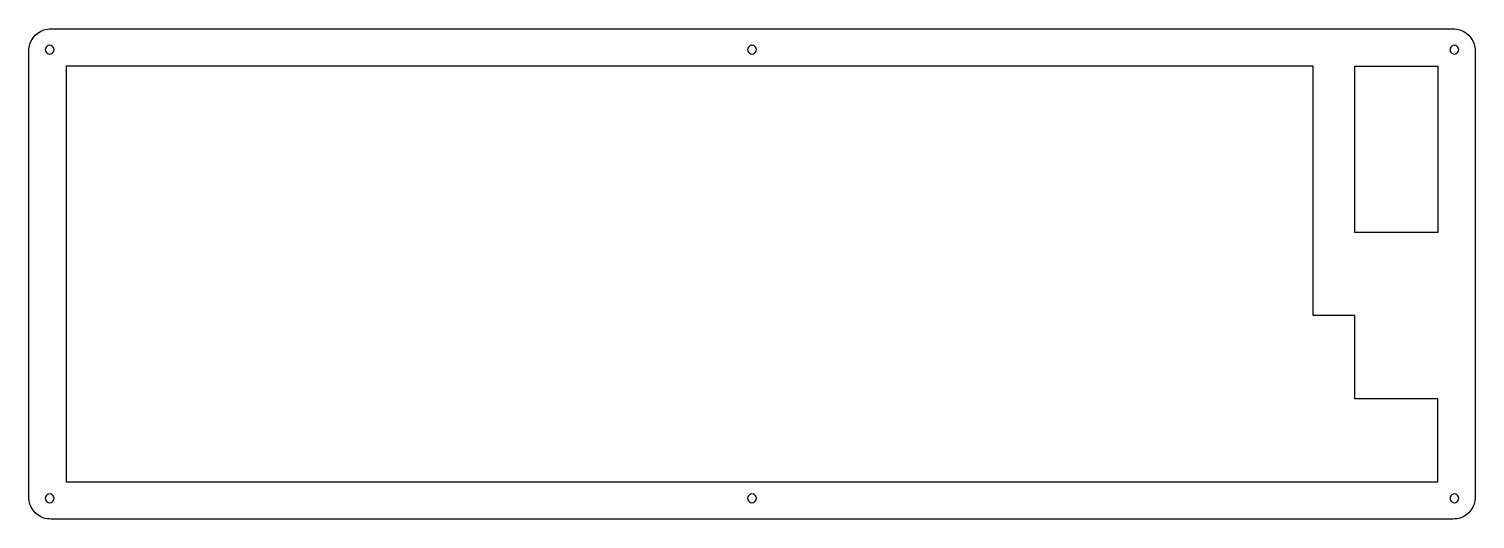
# Model space of a CAD drawing. Header units: inches. Extents: x 0 to 331, y 0 to 112.
import ezdxf

# ---------------------------------------------------------------- set-up
doc = ezdxf.new("R2010")
doc.units = ezdxf.units.IN
doc.header["$MEASUREMENT"] = 0
doc.layers.get('0').update_dxf_attribs({"lineweight": 25, "true_color": 0xffffff})

msp = doc.modelspace()

# ---------------------------------------------------------------- linework, layer by layer
at = {"color": 0}
for p, q in [((0.38, 109.16), (0.54, 109.52)), ((0.54, 109.52), (0.73, 109.86)), ((0.73, 109.86), (0.95, 110.19)), ((0.95, 110.19), (1.2, 110.5)), ((1.2, 110.5), (1.46, 110.79)), ((1.46, 110.79), (1.75, 111.05)), ((1.75, 111.05), (2.06, 111.3)), ((2.06, 111.3), (2.39, 111.51)), ((2.39, 111.51), (2.73, 111.71)), ((2.73, 111.71), (3.09, 111.87)), ((3.09, 111.87), (3.45, 112.01)), ((3.45, 112.01), (3.83, 112.11)), ((3.83, 112.11), (4.22, 112.19)), ((4.22, 112.19), (4.61, 112.24)), ((4.61, 112.24), (5, 112.25)), ((5, 112.25), (326.33, 112.25)), ((326.33, 112.25), (326.72, 112.24)), ((326.72, 112.24), (327.11, 112.19)), ((327.11, 112.19), (327.49, 112.11)), ((327.49, 112.11), (327.87, 112.01)), ((327.87, 112.01), (328.24, 111.87)), ((328.24, 111.87), (328.6, 111.71)), ((328.6, 111.71), (328.94, 111.51)), ((328.94, 111.51), (329.26, 111.3)), ((329.26, 111.3), (329.57, 111.05)), ((329.57, 111.05), (329.86, 110.79)), ((329.86, 110.79), (330.13, 110.5)), ((330.13, 110.5), (330.37, 110.19)), ((330.37, 110.19), (330.59, 109.86)), ((330.59, 109.86), (330.78, 109.52)), ((330.78, 109.52), (330.95, 109.16)), ((0, 107.25), (0.01, 107.64)), ((0, 5), (0, 107.25)), ((0.01, 107.64), (0.06, 108.03)), ((0.06, 108.03), (0.14, 108.42)), ((0.14, 108.42), (0.24, 108.8)), ((0.24, 108.8), (0.38, 109.16)), ((3.8, 107.81), (3.75, 107.5)), ((3.75, 107.5), (3.8, 107.19)), ((3.94, 108.09), (3.8, 107.81)), ((3.8, 107.19), (3.94, 106.91)), ((4.16, 108.31), (3.94, 108.09)), ((3.94, 106.91), (4.16, 106.69)), ((4.44, 108.45), (4.16, 108.31)), ((4.16, 106.69), (4.44, 106.55)), ((4.75, 108.5), (4.44, 108.45)), ((4.44, 106.55), (4.75, 106.5)), ((5.06, 108.45), (4.75, 108.5)), ((4.75, 106.5), (5.06, 106.55)), ((5.34, 108.31), (5.06, 108.45)), ((5.06, 106.55), (5.34, 106.69)), ((5.56, 108.09), (5.34, 108.31)), ((5.34, 106.69), (5.56, 106.91)), ((5.7, 107.81), (5.56, 108.09)), ((5.56, 106.91), (5.7, 107.19)), ((5.75, 107.5), (5.7, 107.81)), ((5.7, 107.19), (5.75, 107.5)), ((164.71, 107.81), (164.66, 107.5)), ((164.66, 107.5), (164.71, 107.19)), ((164.85, 108.09), (164.71, 107.81)), ((164.71, 107.19), (164.85, 106.91)), ((165.08, 108.31), (164.85, 108.09)), ((164.85, 106.91), (165.08, 106.69)), ((165.35, 108.45), (165.08, 108.31)), ((165.08, 106.69), (165.35, 106.55)), ((165.66, 108.5), (165.35, 108.45)), ((165.35, 106.55), (165.66, 106.5)), ((165.97, 108.45), (165.66, 108.5)), ((165.66, 106.5), (165.97, 106.55)), ((166.25, 108.31), (165.97, 108.45)), ((165.97, 106.55), (166.25, 106.69)), ((166.47, 108.09), (166.25, 108.31)), ((166.25, 106.69), (166.47, 106.91)), ((166.61, 107.81), (166.47, 108.09)), ((166.47, 106.91), (166.61, 107.19)), ((166.66, 107.5), (166.61, 107.81)), ((166.61, 107.19), (166.66, 107.5)), ((325.62, 107.81), (325.58, 107.5)), ((325.58, 107.5), (325.62, 107.19)), ((325.77, 108.09), (325.62, 107.81)), ((325.62, 107.19), (325.77, 106.91)), ((325.99, 108.31), (325.77, 108.09)), ((325.77, 106.91), (325.99, 106.69)), ((326.27, 108.45), (325.99, 108.31)), ((325.99, 106.69), (326.27, 106.55)), ((326.58, 108.5), (326.27, 108.45)), ((326.27, 106.55), (326.58, 106.5)), ((326.88, 108.45), (326.58, 108.5)), ((326.58, 106.5), (326.88, 106.55)), ((327.16, 108.31), (326.88, 108.45)), ((326.88, 106.55), (327.16, 106.69)), ((327.39, 108.09), (327.16, 108.31)), ((327.16, 106.69), (327.39, 106.91)), ((327.53, 107.81), (327.39, 108.09)), ((327.39, 106.91), (327.53, 107.19)), ((327.58, 107.5), (327.53, 107.81)), ((327.53, 107.19), (327.58, 107.5)), ((330.95, 109.16), (331.08, 108.8)), ((331.08, 108.8), (331.19, 108.42)), ((331.19, 108.42), (331.26, 108.03)), ((331.26, 108.03), (331.31, 107.64)), ((331.31, 107.64), (331.33, 107.25)), ((331.33, 107.25), (331.33, 5)), ((8.5, 103.75), (8.5, 84.7)), ((294.25, 103.75), (8.5, 103.75)), ((294.25, 46.6), (294.25, 103.75)), ((303.77, 103.75), (322.83, 103.75)), ((303.77, 65.65), (303.77, 103.75)), ((322.83, 103.75), (322.83, 65.65)), ((8.5, 84.7), (8.5, 84.7)), ((8.5, 84.7), (8.5, 65.65)), ((8.5, 65.65), (8.5, 65.65)), ((8.5, 65.65), (8.5, 46.6)), ((322.83, 65.65), (303.77, 65.65)), ((8.5, 46.6), (8.5, 46.6)), ((8.5, 46.6), (8.5, 8.5)), ((303.78, 46.6), (294.25, 46.6)), ((303.78, 27.55), (303.78, 46.6)), ((322.83, 27.55), (303.78, 27.55)), ((322.83, 8.5), (322.83, 27.55)), ((8.5, 8.5), (322.83, 8.5)), ((0.01, 4.61), (0, 5)), ((0.06, 4.22), (0.01, 4.61)), ((0.14, 3.83), (0.06, 4.22)), ((0.24, 3.45), (0.14, 3.83)), ((0.38, 3.09), (0.24, 3.45)), ((3.8, 5.06), (3.75, 4.75)), ((3.75, 4.75), (3.8, 4.44)), ((3.94, 5.34), (3.8, 5.06)), ((3.8, 4.44), (3.94, 4.16)), ((4.16, 5.56), (3.94, 5.34)), ((3.94, 4.16), (4.16, 3.94)), ((4.44, 5.7), (4.16, 5.56)), ((4.16, 3.94), (4.44, 3.8)), ((4.75, 5.75), (4.44, 5.7)), ((4.44, 3.8), (4.75, 3.75)), ((5.06, 5.7), (4.75, 5.75)), ((4.75, 3.75), (5.06, 3.8)), ((5.34, 5.56), (5.06, 5.7)), ((5.06, 3.8), (5.34, 3.94)), ((5.56, 5.34), (5.34, 5.56)), ((5.34, 3.94), (5.56, 4.16)), ((5.7, 5.06), (5.56, 5.34)), ((5.56, 4.16), (5.7, 4.44)), ((5.75, 4.75), (5.7, 5.06)), ((5.7, 4.44), (5.75, 4.75)), ((164.71, 5.06), (164.66, 4.75)), ((164.66, 4.75), (164.71, 4.44)), ((164.85, 5.34), (164.71, 5.06)), ((164.71, 4.44), (164.85, 4.16)), ((165.08, 5.56), (164.85, 5.34)), ((164.85, 4.16), (165.08, 3.94)), ((165.35, 5.7), (165.08, 5.56)), ((165.08, 3.94), (165.35, 3.8)), ((165.66, 5.75), (165.35, 5.7)), ((165.35, 3.8), (165.66, 3.75)), ((165.97, 5.7), (165.66, 5.75)), ((165.66, 3.75), (165.97, 3.8)), ((166.25, 5.56), (165.97, 5.7)), ((165.97, 3.8), (166.25, 3.94)), ((166.47, 5.34), (166.25, 5.56)), ((166.25, 3.94), (166.47, 4.16)), ((166.61, 5.06), (166.47, 5.34)), ((166.47, 4.16), (166.61, 4.44)), ((166.66, 4.75), (166.61, 5.06)), ((166.61, 4.44), (166.66, 4.75)), ((325.62, 5.06), (325.58, 4.75)), ((325.58, 4.75), (325.62, 4.44)), ((325.77, 5.34), (325.62, 5.06)), ((325.62, 4.44), (325.77, 4.16)), ((325.99, 5.56), (325.77, 5.34)), ((325.77, 4.16), (325.99, 3.94)), ((326.27, 5.7), (325.99, 5.56)), ((325.99, 3.94), (326.27, 3.8)), ((326.58, 5.75), (326.27, 5.7)), ((326.27, 3.8), (326.58, 3.75)), ((326.88, 5.7), (326.58, 5.75)), ((326.58, 3.75), (326.88, 3.8)), ((327.16, 5.56), (326.88, 5.7)), ((326.88, 3.8), (327.16, 3.94)), ((327.39, 5.34), (327.16, 5.56)), ((327.16, 3.94), (327.39, 4.16)), ((327.53, 5.06), (327.39, 5.34)), ((327.39, 4.16), (327.53, 4.44)), ((327.58, 4.75), (327.53, 5.06)), ((327.53, 4.44), (327.58, 4.75)), ((331.08, 3.45), (330.95, 3.09)), ((331.19, 3.83), (331.08, 3.45)), ((331.26, 4.22), (331.19, 3.83)), ((331.31, 4.61), (331.26, 4.22)), ((331.33, 5), (331.31, 4.61)), ((0.54, 2.73), (0.38, 3.09)), ((0.73, 2.39), (0.54, 2.73)), ((0.95, 2.06), (0.73, 2.39)), ((1.2, 1.75), (0.95, 2.06)), ((1.46, 1.46), (1.2, 1.75)), ((1.75, 1.2), (1.46, 1.46)), ((2.06, 0.95), (1.75, 1.2)), ((2.39, 0.74), (2.06, 0.95)), ((2.73, 0.54), (2.39, 0.74)), ((3.09, 0.38), (2.73, 0.54)), ((3.45, 0.24), (3.09, 0.38)), ((3.83, 0.14), (3.45, 0.24)), ((4.22, 0.06), (3.83, 0.14)), ((4.61, 0.02), (4.22, 0.06)), ((5, 0), (4.61, 0.02)), ((326.33, 0), (5, 0)), ((326.72, 0.02), (326.33, 0)), ((327.11, 0.06), (326.72, 0.02)), ((327.49, 0.14), (327.11, 0.06)), ((327.87, 0.24), (327.49, 0.14)), ((328.24, 0.38), (327.87, 0.24)), ((328.6, 0.54), (328.24, 0.38)), ((328.94, 0.74), (328.6, 0.54)), ((329.26, 0.95), (328.94, 0.74)), ((329.57, 1.2), (329.26, 0.95)), ((329.86, 1.46), (329.57, 1.2)), ((330.13, 1.75), (329.86, 1.46)), ((330.37, 2.06), (330.13, 1.75)), ((330.59, 2.39), (330.37, 2.06)), ((330.78, 2.73), (330.59, 2.39)), ((330.95, 3.09), (330.78, 2.73))]:
    msp.add_line(p, q, dxfattribs=at)

doc.saveas('drawing.dxf')
